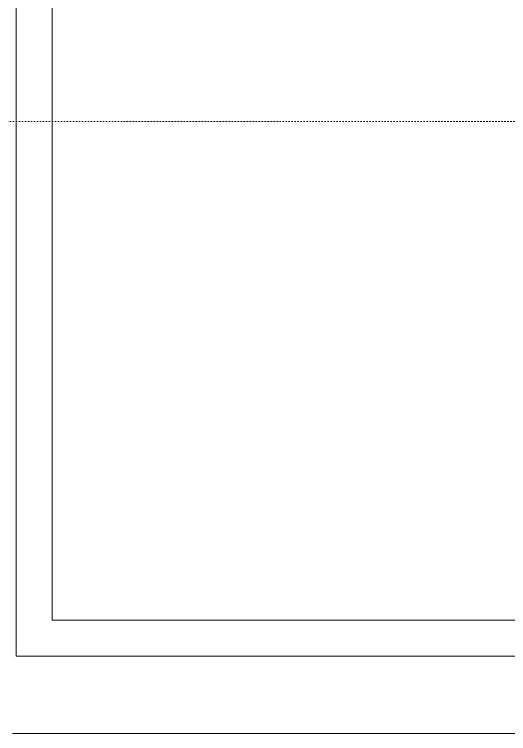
# Model space of a CAD drawing. Header units: inches. Extents: x -4450 to -273, y 9564 to 12971.
# Drawn here: x -3803.7 to -3762.5, y 12377.1 to 12437 of the extents above; entities that cross this region are included whole.
import ezdxf

# ---------------------------------------------------------------- set-up
doc = ezdxf.new("R2010")
doc.units = ezdxf.units.IN
doc.header["$MEASUREMENT"] = 0
doc.linetypes.add('Aligning Line 1_8_', pattern=[0.25, 0.125, -0.125])
for name, color, linetype, lineweight in [('0-1', 7, 'Continuous', 5), ('0-3', 7, 'Continuous', 9), ('C-PRKG-1', 7, 'Continuous', 9), ('C-TOPO', 7, 'Continuous', 9), ('G-ANNO-SYMB-2', 147, 'Aligning Line 1_8_', 9)]:
    doc.layers.add(name, color=color, linetype=linetype, lineweight=lineweight)

# ---------------------------------------------------------------- blocks, each defined once
blk = doc.blocks.new('Parking_Stall_Multiple2 - street parking-1355854-FLOOR PLAN - ROOF')
at = {"layer": 'C-PRKG-1'}
for p, q in [((120, 0), (0, 0)), ((0, 0), (0, -243)), ((3, -240), (3, -3)), ((3, -3), (120, -3))]:
    blk.add_line(p, q, dxfattribs=at)
blk = doc.blocks.new('CTR  - Topography_rvt-1-FLOOR PLAN - ROOF')
at = {"layer": 'C-TOPO'}
for p, q in [((-3803.899, 12377.068), (-3772.705, 12377.068)), ((-3803.899, 12377.068), (-3772.705, 12377.068)), ((-3754.414, 12377.068), (-3772.705, 12377.068)), ((-3772.705, 12377.068), (-3754.414, 12377.068))]:
    blk.add_line(p, q, dxfattribs=at)
at = {"layer": '0-3', "rotation": 89.99999999999908}
blk.add_blockref('Parking_Stall_Multiple2 - street parking-1355854-FLOOR PLAN - ROOF', (-3803.581, 12383.536), dxfattribs=at)
blk = doc.blocks.new('CTR - 1st Phase - Common Walls_rvt-1-FLOOR PLAN - ROOF')
at = {"layer": 'G-ANNO-SYMB-2'}
blk.add_line((-1875.498, 12428.118), (-4166.612, 12428.118), dxfattribs=at)

msp = doc.modelspace()

# ---------------------------------------------------------------- block references
at = {"layer": '0-1'}
for name in ['CTR  - Topography_rvt-1-FLOOR PLAN - ROOF', 'CTR - 1st Phase - Common Walls_rvt-1-FLOOR PLAN - ROOF']:
    msp.add_blockref(name, (0, 0), dxfattribs=at)

doc.saveas('drawing.dxf')
